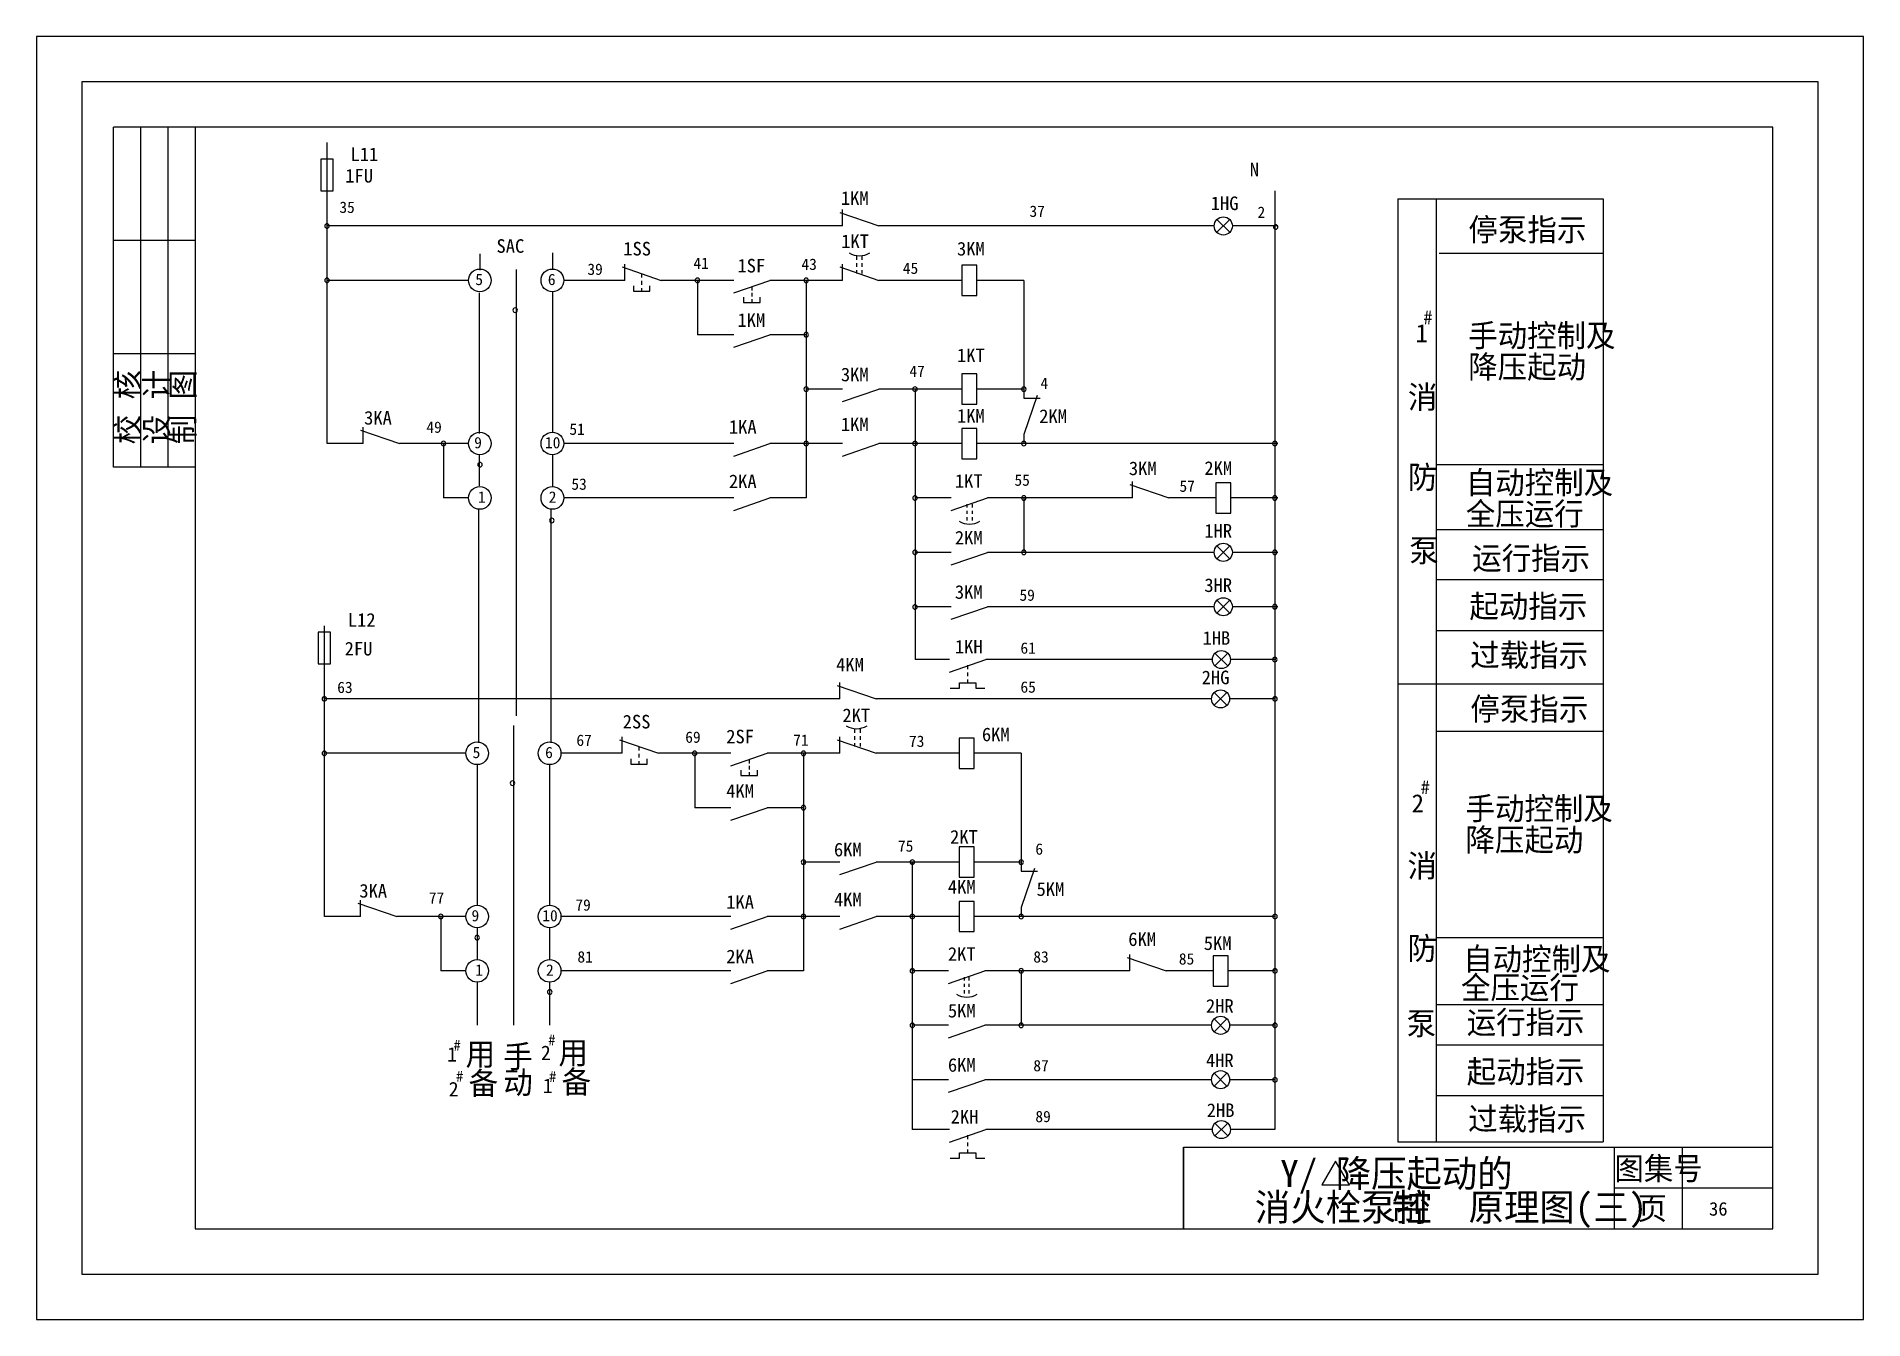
# Model space of a CAD drawing. Header units: metres. Extents: x 230 to 633, y 117 to 400.
import ezdxf

# ---------------------------------------------------------------- set-up
doc = ezdxf.new("R2010")
doc.units = ezdxf.units.M
for name, color, linetype in [('LGT1', 7, 'Continuous'), ('X2', 130, 'Continuous'), ('X4', 60, 'Continuous'), ('XX', 7, 'Continuous')]:
    doc.layers.add(name, color=color, linetype=linetype)

msp = doc.modelspace()

# ---------------------------------------------------------------- linework, layer by layer
for p, q in [((247.48, 304.87), (247.48, 379.87)), ((265.48, 379.87), (247.48, 379.87)), ((253.48, 304.87), (253.48, 379.87)), ((259.48, 304.87), (259.48, 379.87)), ((265.48, 354.87), (247.48, 354.87)), ((265.48, 329.87), (247.48, 329.87)), ((265.48, 304.87), (247.48, 304.87)), ((483.48, 154.87), (613.48, 154.87)), ((483.48, 154.87), (483.48, 136.87)), ((578.48, 154.87), (578.48, 136.87)), ((593.48, 154.87), (593.48, 136.87)), ((578.48, 145.87), (613.48, 145.87))]:
    msp.add_line(p, q)
for points in [[(230.48, 399.87), (230.48, 116.87), (633.48, 116.87), (633.48, 399.87)], [(240.48, 389.87), (240.48, 126.87), (623.48, 126.87), (623.48, 389.87)], [(265.48, 379.87), (265.48, 136.87), (613.48, 136.87), (613.48, 379.87)]]:
    msp.add_lwpolyline(points, close=True)
for points in [[(335.56, 339.51, 1), (336.56, 339.51, 1)], [(327.79, 305.44, 1), (328.79, 305.44, 1)], [(343.64, 293.13, 1), (344.64, 293.13, 1)], [(334.97, 235.18, 1), (335.97, 235.18, 1)], [(327.19, 201.1, 1), (328.19, 201.1, 1)], [(343.19, 189.1, 1), (344.19, 189.1, 1)]]:
    msp.add_lwpolyline(points, format="xyb", close=True)
for centre in [(328.26, 346.09), (344.26, 346.09), (328.26, 310.09), (344.26, 310.09), (328.26, 298.09), (344.26, 298.09), (327.67, 241.76), (343.67, 241.76), (327.67, 205.76), (343.67, 205.76), (327.67, 193.76), (343.67, 193.76)]:
    msp.add_circle(centre, 2.5)
at = {"layer": 'LGT1'}
msp.add_lwpolyline([(483.48, 136.87), (483.48, 154.87), (613.48, 154.87)], dxfattribs=at)
at = {"layer": 'X2'}
for p, q in [((294.56, 310.09), (294.56, 376.46)), ((503.67, 365.86), (503.67, 158.76)), ((407.67, 361.06), (416.26, 358.09)), ((408.26, 358.09), (408.26, 361.69)), ((490.85, 356.68), (493.68, 359.51)), ((493.68, 356.68), (490.85, 359.51)), ((408.26, 358.09), (294.56, 358.09)), ((490.26, 358.09), (416.26, 358.09)), ((466.26, 358.09), (449.26, 358.09)), ((504.26, 358.09), (494.26, 358.09)), ((411.37, 351.49), (411.37, 350.63)), ((412.55, 351.49), (412.55, 350.63)), ((359.67, 349.06), (368.26, 346.09)), ((360.26, 346.09), (360.26, 349.69)), ((363.96, 347.58), (363.96, 346.72)), ((407.67, 349.06), (416.26, 346.09)), ((408.26, 346.09), (408.26, 349.69)), ((411.37, 349.9), (411.37, 349.05)), ((411.37, 348.3), (411.37, 347.58)), ((412.55, 349.9), (412.55, 349.05)), ((412.55, 348.3), (412.55, 347.58)), ((325.76, 346.09), (294.56, 346.09)), ((360.26, 346.09), (346.76, 346.09)), ((363.96, 345.99), (363.96, 345.13)), ((363.96, 344.39), (363.96, 343.67)), ((384.26, 346.09), (368.26, 346.09)), ((376.26, 346.09), (376.26, 334.09)), ((384.26, 343.33), (392.26, 346.09)), ((388.26, 344.71), (388.26, 343.86)), ((388.26, 343.36), (388.26, 342.51)), ((408.26, 346.09), (392.26, 346.09)), ((400.26, 346.09), (400.26, 298.09)), ((433.78, 346.09), (416.26, 346.09)), ((434.59, 346.09), (433.12, 346.09)), ((448.26, 346.09), (437.93, 346.09)), ((448.26, 346.09), (448.26, 320.09)), ((388.26, 341.93), (388.26, 341.2)), ((384.26, 334.09), (376.26, 334.09)), ((384.26, 331.33), (392.26, 334.09)), ((400.26, 334.09), (392.26, 334.09)), ((408.26, 322.09), (400.26, 322.09)), ((408.26, 319.33), (416.26, 322.09)), ((434.59, 322.09), (416.26, 322.09)), ((424.26, 322.09), (424.26, 262.44)), ((448.26, 322.09), (437.93, 322.09)), ((451.23, 320.69), (448.26, 312.09)), ((448.26, 320.09), (451.86, 320.09)), ((301.96, 313.06), (310.56, 310.09)), ((302.56, 310.09), (302.56, 313.69)), ((448.26, 312.09), (448.26, 310.09)), ((302.56, 310.09), (294.56, 310.09)), ((302.56, 310.09), (296.26, 310.09)), ((325.76, 310.09), (310.56, 310.09)), ((320.26, 310.09), (320.26, 298.09)), ((377.08, 310.09), (346.76, 310.09)), ((384.26, 310.09), (376.26, 310.09)), ((384.26, 307.33), (392.26, 310.09)), ((408.26, 310.09), (392.26, 310.09)), ((408.26, 307.33), (416.26, 310.09)), ((434.59, 310.09), (416.26, 310.09)), ((503.67, 310.09), (437.93, 310.09)), ((503.67, 310.09), (480.26, 310.09)), ((504.26, 310.09), (480.26, 310.09)), ((471.67, 301.06), (480.26, 298.09)), ((472.26, 298.09), (472.26, 301.69)), ((325.76, 298.09), (320.26, 298.09)), ((376.26, 298.09), (346.76, 298.09)), ((384.26, 298.09), (376.26, 298.09)), ((384.26, 295.33), (392.26, 298.09)), ((400.26, 298.09), (392.26, 298.09)), ((432.26, 298.09), (424.26, 298.09)), ((432.26, 295.33), (440.26, 298.09)), ((435.67, 296.71), (435.67, 295.99)), ((435.67, 295.27), (435.67, 294.55)), ((436.85, 296.71), (436.85, 295.99)), ((436.85, 295.27), (436.85, 294.55)), ((472.26, 298.09), (440.26, 298.09)), ((448.26, 298.09), (448.26, 286.09)), ((490.59, 298.09), (480.26, 298.09)), ((504.26, 298.09), (493.93, 298.09)), ((435.67, 293.83), (435.67, 293.11)), ((436.85, 293.83), (436.85, 293.11)), ((493.68, 284.68), (490.85, 287.51)), ((490.85, 284.68), (493.68, 287.51)), ((432.26, 286.09), (424.26, 286.09)), ((432.26, 283.33), (440.26, 286.09)), ((490.26, 286.09), (440.26, 286.09)), ((504.26, 286.09), (494.26, 286.09)), ((432.26, 274.09), (424.26, 274.09)), ((432.26, 271.33), (440.26, 274.09)), ((490.26, 274.09), (440.26, 274.09)), ((493.68, 272.68), (490.85, 275.51)), ((490.85, 272.68), (493.68, 275.51)), ((504.26, 274.09), (494.26, 274.09)), ((293.97, 205.76), (293.97, 269.86)), ((431.85, 262.44), (424.26, 262.44)), ((431.85, 259.68), (439.85, 262.44)), ((489.85, 262.44), (439.85, 262.44)), ((493.26, 261.03), (490.43, 263.86)), ((490.43, 261.03), (493.26, 263.86)), ((503.85, 262.44), (493.85, 262.44)), ((435.87, 261.2), (435.87, 260.34)), ((435.87, 259.6), (435.87, 258.75)), ((435.87, 258.01), (435.87, 257.29)), ((407.07, 256.73), (415.67, 253.76)), ((407.67, 253.76), (407.67, 257.36)), ((432.04, 256.11), (434.04, 256.11)), ((437.69, 256.11), (439.69, 256.11)), ((493.08, 252.35), (490.25, 255.17)), ((490.25, 252.35), (493.08, 255.17)), ((407.67, 253.76), (293.97, 253.76)), ((489.67, 253.76), (415.67, 253.76)), ((465.67, 253.76), (448.67, 253.76)), ((503.67, 253.76), (493.67, 253.76)), ((410.89, 247.15), (410.89, 246.3)), ((412.2, 247.15), (412.2, 246.3)), ((359.07, 244.73), (367.67, 241.76)), ((359.67, 241.76), (359.67, 245.36)), ((363.37, 243.24), (363.37, 242.39)), ((407.07, 244.73), (415.67, 241.76)), ((407.67, 241.76), (407.67, 245.36)), ((410.89, 245.56), (410.89, 244.71)), ((410.89, 243.97), (410.89, 243.24)), ((412.2, 245.56), (412.2, 244.71)), ((412.2, 243.97), (412.2, 243.24)), ((325.17, 241.76), (293.97, 241.76)), ((359.67, 241.76), (346.17, 241.76)), ((363.37, 241.65), (363.37, 240.8)), ((363.37, 240.06), (363.37, 239.33)), ((383.67, 241.76), (367.67, 241.76)), ((375.67, 241.76), (375.67, 229.76)), ((383.67, 239), (391.67, 241.76)), ((387.67, 240.38), (387.67, 239.52)), ((387.67, 239.03), (387.67, 238.18)), ((407.67, 241.76), (391.67, 241.76)), ((399.67, 241.76), (399.67, 193.76)), ((433.18, 241.76), (415.67, 241.76)), ((434, 241.76), (432.52, 241.76)), ((447.67, 241.76), (437.34, 241.76)), ((447.67, 241.76), (447.67, 215.76)), ((387.67, 237.59), (387.67, 236.87)), ((383.67, 229.76), (375.67, 229.76)), ((383.67, 227), (391.67, 229.76)), ((399.67, 229.76), (391.67, 229.76)), ((407.67, 217.76), (399.67, 217.76)), ((407.67, 215), (415.67, 217.76)), ((434, 217.76), (415.67, 217.76)), ((423.67, 217.76), (423.67, 158.76)), ((447.67, 217.76), (437.34, 217.76)), ((450.63, 216.36), (447.67, 207.76)), ((447.67, 215.76), (451.27, 215.76)), ((301.97, 205.76), (293.97, 205.76)), ((301.97, 205.76), (295.67, 205.76)), ((301.37, 208.73), (309.97, 205.76)), ((301.97, 205.76), (301.97, 209.36)), ((325.17, 205.76), (309.97, 205.76)), ((319.67, 205.76), (319.67, 193.76)), ((376.48, 205.76), (346.17, 205.76)), ((383.67, 205.76), (375.67, 205.76)), ((383.67, 203), (391.67, 205.76)), ((407.67, 205.76), (391.67, 205.76)), ((407.67, 203), (415.67, 205.76)), ((434, 205.76), (415.67, 205.76)), ((503.67, 205.76), (437.34, 205.76)), ((447.67, 207.76), (447.67, 205.76)), ((503.67, 205.76), (479.67, 205.76)), ((503.67, 205.76), (480.03, 205.76)), ((325.17, 193.76), (319.67, 193.76)), ((375.67, 193.76), (346.17, 193.76)), ((383.67, 193.76), (375.67, 193.76)), ((383.67, 191), (391.67, 193.76)), ((399.67, 193.76), (391.67, 193.76)), ((431.67, 193.76), (423.67, 193.76)), ((431.67, 191), (439.67, 193.76)), ((471.67, 193.76), (439.67, 193.76)), ((447.67, 193.76), (447.67, 181.76)), ((471.07, 196.73), (479.67, 193.76)), ((471.67, 193.76), (471.67, 197.36)), ((490, 193.76), (479.67, 193.76)), ((503.67, 193.76), (493.34, 193.76)), ((435.07, 192.38), (435.07, 191.65)), ((435.07, 190.94), (435.07, 190.21)), ((435.07, 189.5), (435.07, 188.77)), ((436.14, 192.38), (436.14, 191.65)), ((436.14, 190.94), (436.14, 190.21)), ((436.14, 189.5), (436.14, 188.77)), ((431.67, 181.76), (423.67, 181.76)), ((431.67, 179), (439.67, 181.76)), ((489.67, 181.76), (439.67, 181.76)), ((490.25, 180.35), (493.08, 183.17)), ((493.08, 180.35), (490.25, 183.17)), ((503.67, 181.76), (493.67, 181.76)), ((431.67, 169.76), (423.67, 169.76)), ((431.67, 167), (439.67, 169.76)), ((489.67, 169.76), (439.67, 169.76)), ((490.25, 168.35), (493.08, 171.17)), ((493.08, 168.35), (490.25, 171.17)), ((503.67, 169.76), (493.67, 169.76)), ((431.85, 158.76), (423.67, 158.76)), ((431.85, 156), (439.85, 158.76)), ((435.87, 157.51), (435.87, 156.66)), ((489.85, 158.76), (439.85, 158.76)), ((493.26, 157.35), (490.43, 160.17)), ((490.43, 157.35), (493.26, 160.17)), ((503.67, 158.76), (493.85, 158.76)), ((435.87, 155.92), (435.87, 155.07)), ((435.87, 154.33), (435.87, 153.6)), ((432.04, 152.42), (434.04, 152.42)), ((437.69, 152.42), (439.69, 152.42))]:
    msp.add_line(p, q, dxfattribs=at)
for points in [[(293.22, 372.83), (293.22, 365.81), (295.9, 365.81), (295.9, 372.83)], [(434.59, 349.43), (434.59, 342.75), (437.93, 342.75), (437.93, 349.43)], [(434.59, 325.43), (434.59, 318.75), (437.93, 318.75), (437.93, 325.43)], [(434.59, 313.43), (434.59, 306.75), (437.93, 306.75), (437.93, 313.43)], [(490.59, 301.43), (490.59, 294.75), (493.93, 294.75), (493.93, 301.43)], [(292.63, 268.49), (292.63, 261.48), (295.3, 261.48), (295.3, 268.49)], [(434, 245.1), (434, 238.42), (437.34, 238.42), (437.34, 245.1)], [(434, 221.1), (434, 214.42), (437.34, 214.42), (437.34, 221.1)], [(434, 209.1), (434, 202.42), (437.34, 202.42), (437.34, 209.1)], [(490, 197.1), (490, 190.42), (493.34, 190.42), (493.34, 197.1)]]:
    msp.add_lwpolyline(points, close=True, dxfattribs=at)
for points in [[(294.06, 358.09, 1), (295.06, 358.09, 1)], [(503.31, 357.87, 1), (504.31, 357.87, 1)], [(294.06, 346.09, 1), (295.06, 346.09, 1)], [(375.76, 346.09, 1), (376.76, 346.09, 1)], [(399.76, 346.09, 1), (400.76, 346.09, 1)], [(399.76, 334.09, 1), (400.76, 334.09, 1)], [(399.76, 322.09, 1), (400.76, 322.09, 1)], [(423.76, 322.09, 1), (424.76, 322.09, 1)], [(447.76, 322.09, 1), (448.76, 322.09, 1)], [(319.76, 310.09, 1), (320.76, 310.09, 1)], [(399.76, 310.09, 1), (400.76, 310.09, 1)], [(423.76, 310.09, 1), (424.76, 310.09, 1)], [(447.76, 310.09, 1), (448.76, 310.09, 1)], [(503.14, 310.09, 1), (504.14, 310.09, 1)], [(423.76, 298.09, 1), (424.76, 298.09, 1)], [(447.76, 298.09, 1), (448.76, 298.09, 1)], [(503.14, 298.09, 1), (504.14, 298.09, 1)], [(423.76, 286.09, 1), (424.76, 286.09, 1)], [(447.76, 286.09, 1), (448.76, 286.09, 1)], [(503.14, 286.09, 1), (504.14, 286.09, 1)], [(423.76, 274.03, 1), (424.76, 274.03, 1)], [(503.14, 274.09, 1), (504.14, 274.09, 1)], [(503.14, 262.44, 1), (504.14, 262.44, 1)], [(293.47, 253.76, 1), (294.47, 253.76, 1)], [(503.17, 253.76, 1), (504.17, 253.76, 1)], [(293.47, 241.76, 1), (294.47, 241.76, 1)], [(375.17, 241.76, 1), (376.17, 241.76, 1)], [(399.17, 241.76, 1), (400.17, 241.76, 1)], [(399.17, 229.76, 1), (400.17, 229.76, 1)], [(399.17, 217.76, 1), (400.17, 217.76, 1)], [(423.17, 217.76, 1), (424.17, 217.76, 1)], [(447.17, 217.76, 1), (448.17, 217.76, 1)], [(319.17, 205.76, 1), (320.17, 205.76, 1)], [(399.17, 205.76, 1), (400.17, 205.76, 1)], [(423.17, 205.76, 1), (424.17, 205.76, 1)], [(447.17, 205.76, 1), (448.17, 205.76, 1)], [(503.17, 205.76, 1), (504.17, 205.76, 1)], [(423.17, 193.76, 1), (424.17, 193.76, 1)], [(447.17, 193.76, 1), (448.17, 193.76, 1)], [(503.17, 193.76, 1), (504.17, 193.76, 1)], [(423.17, 181.76, 1), (424.17, 181.76, 1)], [(447.17, 181.76, 1), (448.17, 181.76, 1)], [(503.17, 181.76, 1), (504.17, 181.76, 1)], [(503.17, 169.72, 1), (504.17, 169.72, 1)]]:
    msp.add_lwpolyline(points, format="xyb", close=True, dxfattribs=at)
for points in [[(362.14, 344.85), (362.14, 343.67), (365.79, 343.67), (365.78, 344.85)], [(386.43, 342.38), (386.43, 341.2), (390.09, 341.2), (390.08, 342.38)], [(434.04, 256.11), (434.04, 257.29), (437.7, 257.29), (437.69, 256.11)], [(361.54, 240.51), (361.54, 239.33), (365.2, 239.33), (365.19, 240.51)], [(385.84, 238.05), (385.84, 236.87), (389.5, 236.87), (389.49, 238.05)], [(434.04, 152.42), (434.04, 153.6), (437.7, 153.6), (437.69, 152.42)]]:
    msp.add_lwpolyline(points, dxfattribs=at)
for centre in [(492.26, 358.09), (492.26, 286.09), (492.26, 274.09), (491.85, 262.44), (491.67, 253.76), (491.67, 181.76), (491.67, 169.76), (491.85, 158.76)]:
    msp.add_circle(centre, 2, dxfattribs=at)
for centre in [(411.99, 355.77), (436.29, 296.57), (411.39, 251.44), (435.69, 192.24)]:
    msp.add_arc(centre, 4.26, 237.61, 302.39, dxfattribs=at)
at = {"layer": 'X4'}
for p, q in [((530.77, 364.09), (530.77, 156.02)), ((530.77, 364.09), (576.08, 364.09)), ((539.26, 364.09), (539.26, 156.02)), ((576.08, 364.09), (576.08, 156.02)), ((539.86, 352.09), (576.08, 352.09)), ((539.23, 305.5), (576.08, 305.5)), ((539.23, 291.16), (576.08, 291.16)), ((539.23, 280.09), (576.08, 280.09)), ((539.23, 268.86), (576.08, 268.86)), ((530.77, 257.08), (576.08, 257.08)), ((539.26, 246.64), (576.08, 246.64)), ((539.26, 201.16), (576.08, 201.16)), ((539.26, 186.35), (576.08, 186.35)), ((539.26, 177.43), (576.08, 177.43)), ((539.26, 166.28), (576.08, 166.28)), ((530.77, 156.02), (576.08, 156.02))]:
    msp.add_line(p, q, dxfattribs=at)
msp.add_lwpolyline([(514.03, 146.57), (520.07, 146.57), (517.05, 151.8)], close=True, dxfattribs=at)
at = {"layer": 'XX'}
for p, q in [((328.26, 351.91), (328.26, 348.31)), ((344.26, 352.19), (344.26, 348.59)), ((336.26, 348.5), (336.26, 250.01)), ((328.12, 343.31), (328.12, 312.31)), ((344.26, 343.59), (344.26, 312.59)), ((328.12, 307.74), (328.12, 300.74)), ((344.26, 307.59), (344.26, 300.59)), ((327.96, 295.44), (327.96, 244.04)), ((343.96, 295.44), (343.96, 244.04)), ((335.67, 247.92), (335.67, 181.76)), ((327.67, 239.26), (327.67, 208.26)), ((343.67, 239.26), (343.67, 208.26)), ((327.67, 203.26), (327.67, 196.26)), ((343.67, 203.26), (343.67, 196.26)), ((327.67, 191.26), (327.67, 181.76)), ((343.67, 191.26), (343.67, 181.76))]:
    msp.add_line(p, q, dxfattribs=at)

# ---------------------------------------------------------------- texts
for s, p in [('校 核', (253.03, 309.93)), ('设 计', (259.47, 309.93)), ('制 图', (265.24, 309.93))]:
    msp.add_text(s, height=5, rotation=90).set_placement(p)
for s, p in [('图集号', (578.54, 147.67)), ('页', (583.65, 138.91))]:
    msp.add_text(s, height=5).set_placement(p)
at = {"layer": 'X4'}
for s, height, p in [('L11', 3, (299.74, 372.4)), ('N', 3, (498.1, 369.06)), ('1FU', 3, (298.58, 367.67)), ('35', 2.5, (297.28, 360.96)), ('1KM', 3, (407.91, 362.74)), ('1HG', 3, (489.5, 361.59)), ('37', 2.5, (449.51, 360.08)), ('2', 2.5, (499.81, 359.86)), ('停泵指示', 5, (546.34, 354.76)), ('SAC', 3, (331.94, 352.16)), ('1KT', 3, (407.98, 353.21)), ('1SS', 3, (359.91, 351.57)), ('41', 2.5, (375.38, 348.61)), ('1SF', 3, (385.09, 347.82)), ('43', 2.5, (399.21, 348.39)), ('3KM', 3, (433.52, 351.57)), ('5', 2.5, (327.27, 345.04)), ('6', 2.5, (343.27, 345.04)), ('39', 2.5, (351.99, 347.29)), ('45', 2.5, (421.57, 347.51)), ('1KM', 3, (385.09, 335.82)), ('#', 3, (536.39, 336.42)), ('1', 4, (534.67, 332.43)), ('手动控制及', 5, (546.29, 331.41)), ('1KT', 3, (433.52, 328.04)), ('3KM', 3, (407.91, 323.82)), ('47', 2.5, (423.03, 324.8)), ('降压起动', 5, (546.29, 324.51)), ('4', 2.5, (451.94, 322.15)), ('消', 5, (532.99, 317.84)), ('3KA', 3, (302.74, 314.27)), ('49', 2.5, (316.47, 312.45)), ('51', 2.5, (348.02, 312.01)), ('1KA', 3, (383.21, 312.26)), ('1KM', 3, (407.91, 312.82)), ('1KM', 3, (433.52, 314.7)), ('2KM', 3, (451.66, 314.63)), ('9', 2.5, (327.02, 309.04)), ('10', 2.5, (342.64, 309.04)), ('53', 2.5, (348.46, 299.89)), ('2KA', 3, (383.21, 300.25)), ('1KT', 3, (433.06, 300.32)), ('55', 2.5, (446.2, 300.77)), ('3KM', 3, (471.44, 303.12)), ('2KM', 3, (488.09, 303.18)), ('防', 5, (532.99, 300.18)), ('自动控制及', 5, (545.76, 298.99)), ('1', 2.5, (327.85, 297.04)), ('2', 2.5, (343.47, 297.04)), ('57', 2.5, (482.6, 299.44)), ('全压运行', 5, (545.76, 292.09)), ('2KM', 3, (433.06, 287.82)), ('1HR', 3, (488.09, 289.34)), ('泵', 5, (533.28, 283.97)), ('运行指示', 5, (547.18, 282.3)), ('3KM', 3, (433.06, 275.84)), ('3HR', 3, (488.09, 277.34)), ('59', 2.5, (447.3, 275.41)), ('起动指示', 5, (546.55, 271.7)), ('L12', 3, (299.15, 269.69)), ('2FU', 3, (298.45, 263.34)), ('1KH', 3, (433.06, 263.78)), ('61', 2.5, (447.52, 263.73)), ('1HB', 3, (487.68, 265.69)), ('过载指示', 5, (546.73, 260.92)), ('4KM', 3, (406.85, 259.81)), ('2HG', 3, (487.5, 257)), ('63', 2.5, (296.81, 255.06)), ('65', 2.5, (447.52, 255.13)), ('停泵指示', 5, (546.77, 249.04)), ('2SS', 3, (359.78, 247.24)), ('2KT', 3, (408.25, 248.64)), ('67', 2.5, (349.57, 243.39)), ('69', 2.5, (373.58, 244.07)), ('2SF', 3, (382.62, 243.96)), ('71', 2.5, (397.39, 243.41)), ('6KM', 3, (439.02, 244.43)), ('5', 2.5, (326.67, 240.7)), ('6', 2.5, (342.67, 240.7)), ('73', 2.5, (422.93, 243.17)), ('4KM', 3, (382.62, 231.95)), ('#', 3, (535.79, 232.78)), ('2', 4, (533.81, 228.73)), ('手动控制及', 5, (545.7, 227.08)), ('降压起动', 5, (545.7, 220.17)), ('6KM', 3, (406.38, 219.02)), ('75', 2.5, (420.5, 220.06)), ('2KT', 3, (431.99, 221.83)), ('6', 2.5, (450.81, 219.39)), ('消', 5, (532.91, 214.45)), ('4KM', 3, (431.52, 210.83)), ('3KA', 3, (301.68, 209.94)), ('77', 2.5, (317.02, 208.62)), ('1KA', 3, (382.62, 207.46)), ('4KM', 3, (406.38, 208.02)), ('5KM', 3, (451.07, 210.3)), ('9', 2.5, (326.43, 204.7)), ('10', 2.5, (342.04, 204.7)), ('79', 2.5, (349.34, 207.05)), ('6KM', 3, (471.31, 199.26)), ('防', 5, (532.91, 196.25)), ('81', 2.5, (349.79, 195.61)), ('2KA', 3, (382.62, 195.45)), ('2KT', 3, (431.52, 195.99)), ('83', 2.5, (450.36, 195.61)), ('85', 2.5, (482.46, 195.16)), ('5KM', 3, (487.96, 198.37)), ('自动控制及', 5, (545.17, 193.89)), ('1', 2.5, (327.25, 192.7)), ('2', 2.5, (342.87, 192.7)), ('全压运行', 5, (544.7, 187.58)), ('5KM', 3, (431.52, 183.49)), ('2HR', 3, (488.44, 184.53)), ('运行指示', 5, (545.95, 179.92)), ('泵', 5, (532.69, 179.64)), ('#', 2.4, (322.44, 176.17)), ('用', 5, (325.12, 172.91)), ('手', 5, (333.44, 172.38)), ('#', 2.4, (343.33, 177.33)), ('用', 5, (345.61, 173.22)), ('1', 3.2, (321.06, 173.75)), ('2', 3.2, (341.74, 174.09)), ('6KM', 3, (431.52, 171.51)), ('87', 2.5, (450.36, 171.61)), ('4HR', 3, (488.44, 172.53)), ('起动指示', 5, (545.95, 169.04)), ('#', 2.4, (323, 169.33)), ('备', 5, (325.81, 166.46)), ('动', 5, (333.44, 166.65)), ('1', 3.2, (342.17, 166.82)), ('#', 2.4, (343.54, 169.25)), ('备', 5, (346.3, 166.77)), ('2', 3.2, (321.41, 166.08)), ('2KH', 3, (432.12, 160.09)), ('89', 2.5, (450.81, 160.39)), ('2HB', 3, (488.62, 161.53)), ('过载指示', 5, (546.26, 158.62)), ('Y/ 降压起动的', 6, (504.83, 146.07)), ('消火栓泵控  原理图(三)', 6, (499.23, 138.64)), ('制', 6, (529.45, 138.56)), ('36', 3, (599.42, 139.77))]:
    msp.add_text(s, height=height, dxfattribs=at).set_placement(p)

doc.saveas('drawing.dxf')
